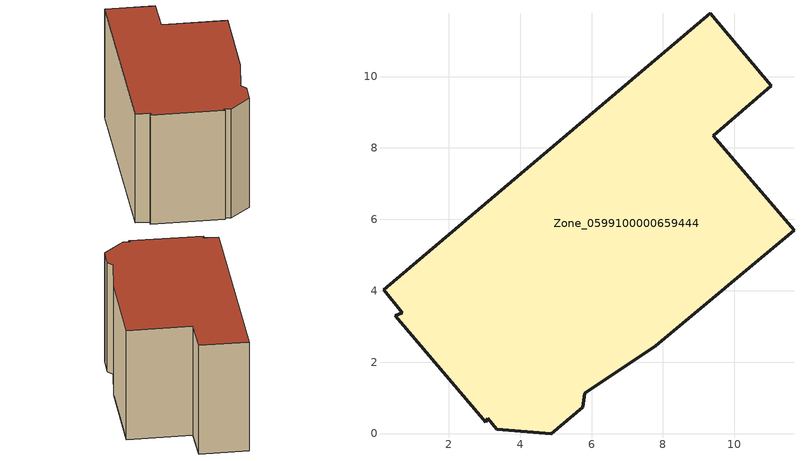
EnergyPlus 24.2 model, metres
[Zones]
Zone_0599100000659444
 floor ground (C_G): 5.75,0.73 4.87,0 3.34,0.13 3.1,0.43 3.03,0.32 0.5,3.3 0.7,3.38 0.17,4.03 9.33,11.77 11.03,9.74 9.41,8.34 11.67,5.7 7.8,2.46 5.81,1.13 z0
 wall outside (C_F): 11.03,9.74 9.33,11.77 0.17,4.03 0.7,3.38 0.5,3.3 3.03,0.32 3.1,0.43 3.34,0.13 4.87,0 5.75,0.73 5.81,1.13 7.8,2.46 11.67,5.7 9.41,8.34 11.03,9.74 z0:6.34
 roof outside (C_R): 7.8,2.46 11.67,5.7 9.41,8.34 11.03,9.74 9.33,11.77 0.17,4.03 0.7,3.38 0.5,3.3 3.03,0.32 3.1,0.43 3.34,0.13 4.87,0 5.75,0.73 5.81,1.13 z6.34
[BUILDING]
Pand.0599100000659444: North Axis=0; Terrain=City; Loads Convergence Tolerance Value=0.04; Temperature Convergence Tolerance Value=0.4; Solar Distribution=FullExterior; Maximum Number of Warmup Days=25; Minimum Number of Warmup Days=1
[Site:Location]
Rotterdam.The.Hague.AP_ZH_NLD Design_Conditions: Latitude=51.96; Longitude=4.45; Time Zone=1; Elevation=-4.5
[SITE:GROUNDTEMPERATURE:BUILDINGSURFACE]
18, 18, 18, 18, 18, 18, 18, 18, 18, 18, 18, 18
[MATERIAL] Thermal Absorptance=0.9; Solar Absorptance=0.7; Visible Absorptance=0.7
Name | Roughness | Thickness | Conductivity | Density | Specific Heat
G.TI.1946 | MediumSmooth | 0.15 | 1 | 540 | 1210
F.TI.1946 | Rough | 0.3 | 0.857143 | 1920 | 840
R.TI.1946 | MediumRough | 0.2 | 0.1 | 1500 | 1000
[CONSTRUCTION]
C_G: G.TI.1946
C_F: F.TI.1946
C_R: R.TI.1946
[ZONE]
Zone_0599100000659444: Type=1; Multiplier=1; Ceiling Height=Autocalculate; Volume=Autocalculate; Floor Area=autocalculate; Part of Total Floor Area=Yes
[ZONEINFILTRATION:DESIGNFLOWRATE]
Infil_Zone_0599100000659444: Zone or ZoneList or Space or SpaceList=Zone_0599100000659444; Schedule=AlwaysOn; Design Flow Rate Calculation Method=Flow/Area; Flow Rate per Floor Area=0.003; Constant Term Coefficient=1; Temperature Term Coefficient=0; Velocity Term Coefficient=0; Velocity Squared Term Coefficient=0
[HVACTEMPLATE:ZONE:IDEALLOADSAIRSYSTEM]
Zone_0599100000659444: Maximum Heating Supply Air Temperature=50; Minimum Cooling Supply Air Temperature=13; Maximum Heating Supply Air Humidity Ratio=0.0156; Minimum Cooling Supply Air Humidity Ratio=0.0077; Heating Limit=NoLimit; Cooling Limit=NoLimit; Dehumidification Control Type=ConstantSensibleHeatRatio; Cooling Sensible Heat Ratio=0.7; Dehumidification Setpoint=60; Humidification Control Type=None; Humidification Setpoint=30; Outdoor Air Method=None; Outdoor Air Flow Rate per Person=0.00944; Outdoor Air Flow Rate per Zone Floor Area=0; Outdoor Air Flow Rate per Zone=0; Demand Controlled Ventilation Type=None; Outdoor Air Economizer Type=NoEconomizer; Heat Recovery Type=None; Sensible Heat Recovery Effectiveness=0.7; Latent Heat Recovery Effectiveness=0.65
[ZONECONTROL:THERMOSTAT]
ThermostatControl_Zone_0599100000659444: Zone or ZoneList=Zone_0599100000659444; Control Type Schedule=DualSetpointControlType; Control 1=Thermostat_Zone_0599100000659444; Temperature Difference Between Cutout And Setpoint=0
[THERMOSTATSETPOINT:DUALSETPOINT]
Thermostat_Zone_0599100000659444: Heating Setpoint Temperature Schedule=HeatingSetpoint_Zone_0599100000659444; Cooling Setpoint Temperature Schedule=CoolingSetpoint_Zone_0599100000659444
[SCHEDULE:COMPACT]
HeatingSetpoint_Zone_0599100000659444: Through: 12/31, For: AllDays, Until: 24:00, 21
CoolingSetpoint_Zone_0599100000659444: Through: 12/31, For: AllDays, Until: 24:00, 24
DualSetpointControlType: Through: 12/31, For: AllDays, Until: 24:00, 4
AlwaysOn: Through: 12/31, For: AllDays, Until: 24:00, 1
